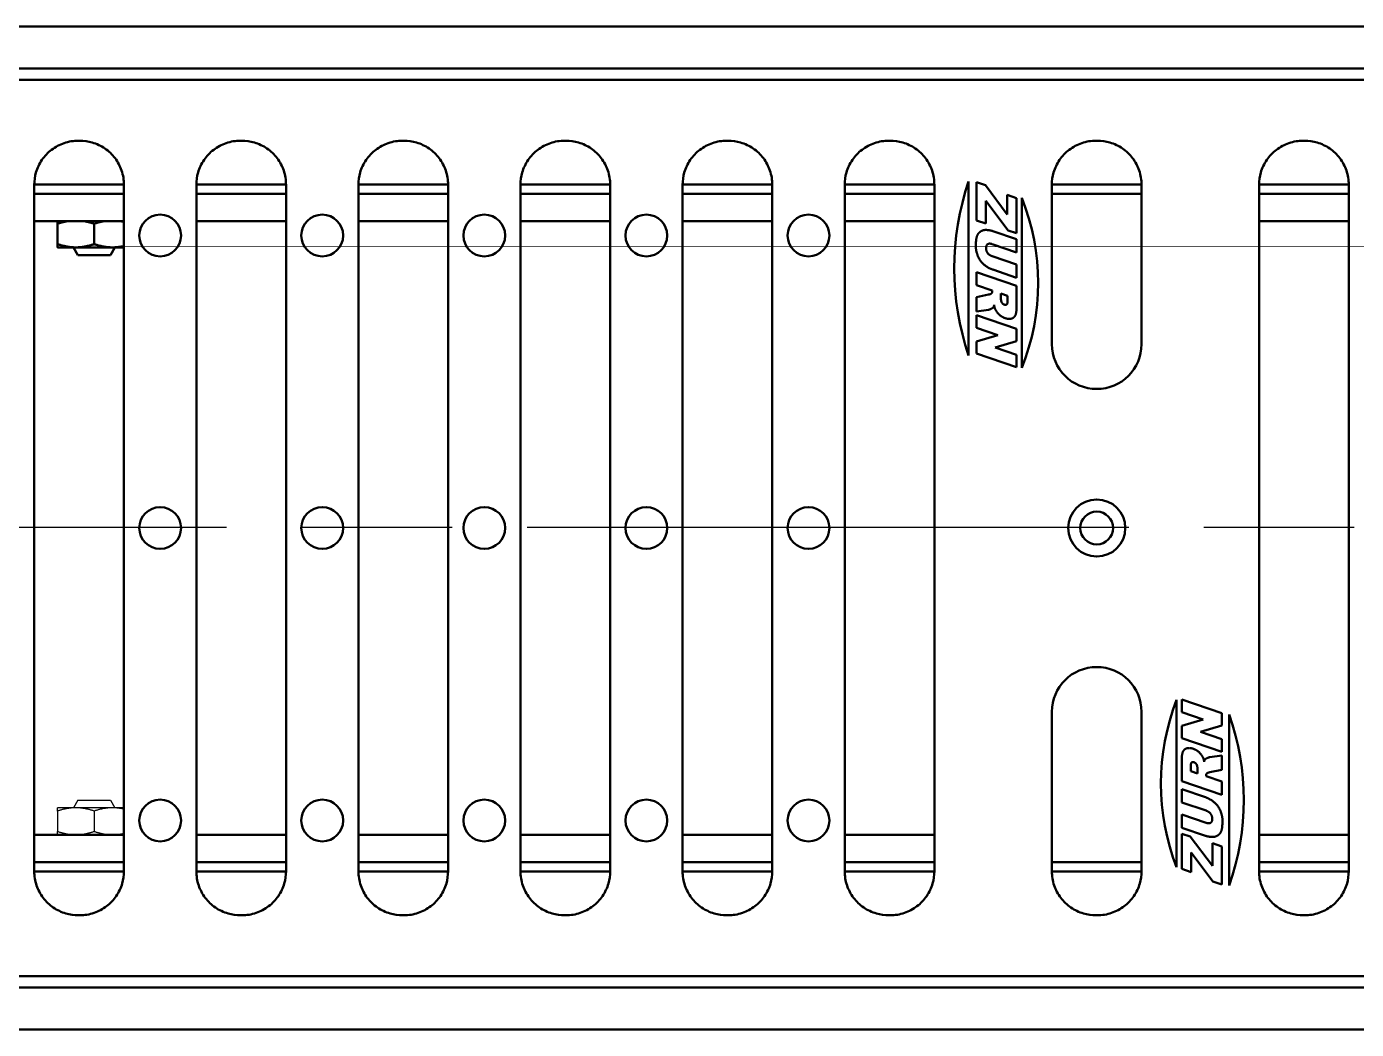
# Model space of a CAD drawing. Header units: inches. Extents: x 0 to 153, y -2 to 31.
# Drawn here: x 113.67 to 121.63, y 21.69 to 27.69 of the extents above; entities that cross this region are included whole.
import ezdxf

# ---------------------------------------------------------------- set-up
doc = ezdxf.new("R2010")
doc.units = ezdxf.units.IN
doc.header["$LTSCALE"] = 8
doc.header["$MEASUREMENT"] = 0
doc.linetypes.add('CHAIN', pattern=[0.7087, 0.4724, -0.0591, 0.1181, -0.0591])
for name, color, linetype, lineweight in [('Centerline (ANSI)', 7, 'Continuous', 25), ('grate', 30, 'Continuous', 50), ('hardware', 250, 'Continuous', 25), ('Visible (ANSI)', 7, 'Continuous', 50)]:
    doc.layers.add(name, color=color, linetype=linetype, lineweight=lineweight)

msp = doc.modelspace()

# ---------------------------------------------------------------- linework, layer by layer
at = {"layer": 'Centerline (ANSI)', "color": 7, "linetype": 'CHAIN', "ltscale": 0.952448}
msp.add_line((152.668767, 24.694935), (26.577349, 24.694935), dxfattribs=at)
at = {"layer": 'grate', "color": 7}
for p, q in [((130.031841, 27.373388), (110.122537, 27.373388)), ((113.991045, 27.009606), (113.983332, 27.009606)), ((114.961045, 27.009606), (114.953332, 27.009606)), ((115.931045, 27.009606), (115.923332, 27.009606)), ((116.901045, 27.009606), (116.893332, 27.009606)), ((117.871045, 27.009606), (117.863332, 27.009606)), ((118.841045, 27.009606), (118.833332, 27.009606)), ((120.081045, 27.009606), (120.073332, 27.009606)), ((121.321045, 27.009606), (121.313332, 27.009606)), ((113.71887, 22.638828), (113.71887, 26.746042)), ((114.255507, 22.638828), (114.255507, 26.746042)), ((114.68887, 22.638828), (114.68887, 26.746042)), ((115.225507, 22.638828), (115.225507, 26.746042)), ((115.65887, 22.638828), (115.65887, 26.746042)), ((116.195507, 22.638828), (116.195507, 26.746042)), ((116.62887, 22.638828), (116.62887, 26.746042)), ((117.165507, 22.638828), (117.165507, 26.746042)), ((117.59887, 22.638828), (117.59887, 26.746042)), ((118.135507, 22.638828), (118.135507, 26.746042)), ((118.56887, 22.638828), (118.56887, 26.746042)), ((119.105507, 22.638828), (119.105507, 26.746042)), ((119.310498, 26.766542), (119.310498, 25.725123)), ((119.357731, 26.532954), (119.357731, 26.761045)), ((119.357731, 26.761045), (119.41086, 26.742954)), ((119.41086, 26.742954), (119.541395, 26.568908)), ((119.80887, 25.792435), (119.80887, 26.746042)), ((120.345507, 26.746042), (120.345507, 25.792435)), ((121.04887, 26.746042), (121.04887, 22.638828)), ((121.585507, 26.746042), (121.585507, 22.638828)), ((119.541395, 26.568908), (119.541395, 26.685931)), ((119.541395, 26.685931), (119.597731, 26.666694)), ((119.597731, 26.666694), (119.597731, 26.456007)), ((119.628581, 25.649766), (119.628581, 26.667821)), ((119.546662, 26.473412), (119.414525, 26.64929)), ((119.414525, 26.64929), (119.414525, 26.513717)), ((113.858189, 26.390995), (113.858189, 26.512874)), ((114.077189, 26.390995), (114.077189, 26.512874)), ((119.414525, 26.513717), (119.357731, 26.532954)), ((119.455517, 26.468832), (119.597731, 26.420282)), ((119.597731, 26.456007), (119.546662, 26.473412)), ((113.858189, 26.371435), (113.967689, 26.371435)), ((113.979334, 26.324935), (113.954165, 26.371435)), ((113.967689, 26.371435), (114.186689, 26.371435)), ((114.175204, 26.324935), (114.200372, 26.371435)), ((114.186689, 26.371435), (114.255507, 26.371435)), ((119.597731, 26.341503), (119.452311, 26.390969)), ((119.597731, 26.420282), (119.597731, 26.341503)), ((114.175204, 26.324935), (113.979334, 26.324935)), ((119.452311, 26.318145), (119.597731, 26.268679)), ((119.597731, 26.268679), (119.597731, 26.1899)), ((119.357731, 26.144786), (119.357731, 26.224022)), ((119.357731, 26.224022), (119.597731, 26.142267)), ((119.597731, 26.1899), (119.455517, 26.23845)), ((119.452311, 26.112496), (119.357731, 26.144786)), ((119.452311, 26.109748), (119.452311, 26.112496)), ((119.597731, 26.142267), (119.597731, 26.018603)), ((119.357731, 26.074481), (119.428952, 26.088679)), ((119.357731, 25.987458), (119.357731, 26.074481)), ((119.502922, 26.09532), (119.543914, 26.081351)), ((119.502922, 26.068297), (119.502922, 26.09532)), ((119.543914, 26.081351), (119.543914, 26.052954)), ((119.428723, 25.99845), (119.357731, 25.987458)), ((119.357731, 25.890816), (119.357731, 25.965473)), ((119.357731, 25.965473), (119.597731, 25.883717)), ((119.485975, 25.847076), (119.357731, 25.890816)), ((119.597731, 25.883717), (119.597731, 25.811122)), ((119.357731, 25.808832), (119.485975, 25.847076)), ((119.357731, 25.735549), (119.357731, 25.808832)), ((119.597731, 25.811122), (119.469028, 25.772648)), ((119.597731, 25.653793), (119.357731, 25.735549)), ((119.469028, 25.772648), (119.597731, 25.728679)), ((119.597731, 25.728679), (119.597731, 25.653793)), ((120.555159, 23.663596), (120.555159, 22.662908)), ((120.586009, 23.590854), (120.586009, 23.66574)), ((120.586009, 23.66574), (120.826009, 23.583984)), ((119.80887, 22.638828), (119.80887, 23.592435)), ((120.345507, 23.592435), (120.345507, 22.638828)), ((120.714712, 23.546885), (120.586009, 23.590854)), ((120.826009, 23.583984), (120.826009, 23.510701)), ((120.869831, 22.552991), (120.869831, 23.577216)), ((120.586009, 23.508411), (120.714712, 23.546885)), ((120.586009, 23.435816), (120.586009, 23.508411)), ((120.826009, 23.510701), (120.697765, 23.472457)), ((120.826009, 23.35406), (120.586009, 23.435816)), ((120.697765, 23.472457), (120.826009, 23.428717)), ((120.826009, 23.428717), (120.826009, 23.35406)), ((120.755017, 23.321083), (120.826009, 23.332075)), ((120.826009, 23.332075), (120.826009, 23.245052)), ((120.586009, 23.177266), (120.586009, 23.30093)), ((120.639826, 23.238182), (120.639826, 23.266579)), ((120.680819, 23.251236), (120.680819, 23.224213)), ((120.826009, 23.245052), (120.754788, 23.230854)), ((120.826009, 23.095511), (120.586009, 23.177266)), ((120.680819, 23.224213), (120.639826, 23.238182)), ((120.731429, 23.209785), (120.731429, 23.207037)), ((120.731429, 23.207037), (120.826009, 23.174747)), ((120.826009, 23.174747), (120.826009, 23.095511)), ((120.586009, 23.129633), (120.728223, 23.081083)), ((120.586009, 23.050854), (120.586009, 23.129633)), ((120.731429, 23.001388), (120.586009, 23.050854)), ((120.586009, 22.899251), (120.586009, 22.97803)), ((120.586009, 22.97803), (120.731429, 22.928564)), ((120.728223, 22.850701), (120.586009, 22.899251)), ((120.586009, 22.863526), (120.637078, 22.846121)), ((120.586009, 22.652839), (120.586009, 22.863526)), ((120.637078, 22.846121), (120.769216, 22.670243)), ((120.769216, 22.670243), (120.769216, 22.805816)), ((120.769216, 22.805816), (120.826009, 22.786579)), ((120.826009, 22.786579), (120.826009, 22.558488)), ((120.77288, 22.576579), (120.642345, 22.750625)), ((120.642345, 22.750625), (120.642345, 22.633602)), ((120.642345, 22.633602), (120.586009, 22.652839)), ((120.826009, 22.558488), (120.77288, 22.576579)), ((113.983332, 22.375264), (113.991045, 22.375264)), ((114.953332, 22.375264), (114.961045, 22.375264)), ((115.923332, 22.375264), (115.931045, 22.375264)), ((116.893332, 22.375264), (116.901045, 22.375264)), ((117.863332, 22.375264), (117.871045, 22.375264)), ((118.833332, 22.375264), (118.841045, 22.375264)), ((120.073332, 22.375264), (120.081045, 22.375264)), ((121.313332, 22.375264), (121.321045, 22.375264)), ((110.122537, 22.011481), (130.031841, 22.011481))]:
    msp.add_line(p, q, dxfattribs=at)
for centre, radius in [((114.472175, 26.442435), 0.125), ((115.442175, 26.442435), 0.125), ((116.412175, 26.442435), 0.125), ((117.382175, 26.442435), 0.125), ((118.352175, 26.442435), 0.125), ((120.077189, 24.692435), 0.170818), ((114.472175, 24.692435), 0.125), ((115.442175, 24.692435), 0.125), ((116.412175, 24.692435), 0.125), ((117.382175, 24.692435), 0.125), ((118.352175, 24.692435), 0.125), ((120.077189, 24.692435), 0.098), ((114.472175, 22.942435), 0.125), ((115.442175, 22.942435), 0.125), ((116.412175, 22.942435), 0.125), ((117.382175, 22.942435), 0.125), ((118.352175, 22.942435), 0.125)]:
    msp.add_circle(centre, radius, dxfattribs=at)
for centre, radius, start, end in [((120.853563, 26.245832), 1.628553, 161.3529587, 198.6470413), ((118.365605, 26.158794), 1.361696, 338.0486904, 21.9513096), ((120.077189, 25.792435), 0.268318, 180, 0), ((120.077189, 23.592435), 0.268318, 0, 180), ((121.849177, 23.163252), 1.387381, 158.86054, 201.13946), ((119.424092, 23.065104), 1.53376, 340.4947408, 19.5052592)]:
    msp.add_arc(centre, radius, start, end, dxfattribs=at)
for points, knots in [([(113.983332, 27.009606), (113.954413, 27.009606), (113.925114, 27.004791), (113.870949, 26.986411), (113.845321, 26.972814), (113.800451, 26.938736), (113.780603, 26.917882), (113.749005, 26.871661), (113.736822, 26.845745), (113.722346, 26.795332), (113.71887, 26.770569), (113.71887, 26.746042)], [0, 0, 0, 0, 0.2203681, 0.2203681, 0.43584837, 0.43584837, 0.64971102, 0.64971102, 0.86248458, 0.86248458, 1.04938288, 1.04938288, 1.04938288, 1.04938288]), ([(114.255507, 26.746042), (114.255507, 26.774668), (114.25074, 26.803667), (114.232554, 26.857304), (114.2191, 26.88269), (114.185347, 26.927274), (114.164655, 26.947047), (114.118662, 26.978725), (114.092789, 26.991016), (114.041763, 27.005963), (114.016278, 27.009606), (113.991045, 27.009606)], [0, 0, 0, 0, 0.21813048, 0.21813048, 0.43156713, 0.43156713, 0.64423593, 0.64423593, 0.85712066, 0.85712066, 1.04939517, 1.04939517, 1.04939517, 1.04939517]), ([(114.953332, 27.009606), (114.924413, 27.009606), (114.895114, 27.004791), (114.840949, 26.986411), (114.815321, 26.972814), (114.770451, 26.938736), (114.750603, 26.917882), (114.719005, 26.871661), (114.706822, 26.845745), (114.692346, 26.795332), (114.68887, 26.770569), (114.68887, 26.746042)], [0, 0, 0, 0, 0.2203681, 0.2203681, 0.43584837, 0.43584837, 0.64971102, 0.64971102, 0.86248458, 0.86248458, 1.04938288, 1.04938288, 1.04938288, 1.04938288]), ([(115.225507, 26.746042), (115.225507, 26.774668), (115.22074, 26.803667), (115.202554, 26.857304), (115.1891, 26.88269), (115.155347, 26.927274), (115.134655, 26.947047), (115.088662, 26.978725), (115.062789, 26.991016), (115.011763, 27.005963), (114.986278, 27.009606), (114.961045, 27.009606)], [0, 0, 0, 0, 0.21813048, 0.21813048, 0.43156713, 0.43156713, 0.64423593, 0.64423593, 0.85712066, 0.85712066, 1.04939517, 1.04939517, 1.04939517, 1.04939517]), ([(115.923332, 27.009606), (115.894413, 27.009606), (115.865114, 27.004791), (115.810949, 26.986411), (115.785321, 26.972814), (115.740451, 26.938736), (115.720603, 26.917882), (115.689005, 26.871661), (115.676822, 26.845745), (115.662346, 26.795332), (115.65887, 26.770569), (115.65887, 26.746042)], [0, 0, 0, 0, 0.2203681, 0.2203681, 0.43584837, 0.43584837, 0.64971102, 0.64971102, 0.86248458, 0.86248458, 1.04938288, 1.04938288, 1.04938288, 1.04938288]), ([(116.195507, 26.746042), (116.195507, 26.774668), (116.19074, 26.803667), (116.172554, 26.857304), (116.1591, 26.88269), (116.125347, 26.927274), (116.104655, 26.947047), (116.058662, 26.978725), (116.032789, 26.991016), (115.981763, 27.005963), (115.956278, 27.009606), (115.931045, 27.009606)], [0, 0, 0, 0, 0.21813048, 0.21813048, 0.43156713, 0.43156713, 0.64423593, 0.64423593, 0.85712066, 0.85712066, 1.04939517, 1.04939517, 1.04939517, 1.04939517]), ([(116.893332, 27.009606), (116.864413, 27.009606), (116.835114, 27.004791), (116.780949, 26.986411), (116.755321, 26.972814), (116.710451, 26.938736), (116.690603, 26.917882), (116.659005, 26.871661), (116.646822, 26.845745), (116.632346, 26.795332), (116.62887, 26.770569), (116.62887, 26.746042)], [0, 0, 0, 0, 0.2203681, 0.2203681, 0.43584837, 0.43584837, 0.64971102, 0.64971102, 0.86248458, 0.86248458, 1.04938288, 1.04938288, 1.04938288, 1.04938288]), ([(117.165507, 26.746042), (117.165507, 26.774668), (117.16074, 26.803667), (117.142554, 26.857304), (117.1291, 26.88269), (117.095347, 26.927274), (117.074655, 26.947047), (117.028662, 26.978725), (117.002789, 26.991016), (116.951763, 27.005963), (116.926278, 27.009606), (116.901045, 27.009606)], [0, 0, 0, 0, 0.21813048, 0.21813048, 0.43156713, 0.43156713, 0.64423593, 0.64423593, 0.85712066, 0.85712066, 1.04939517, 1.04939517, 1.04939517, 1.04939517]), ([(117.863332, 27.009606), (117.834413, 27.009606), (117.805114, 27.004791), (117.750949, 26.986411), (117.725321, 26.972814), (117.680451, 26.938736), (117.660603, 26.917882), (117.629005, 26.871661), (117.616822, 26.845745), (117.602346, 26.795332), (117.59887, 26.770569), (117.59887, 26.746042)], [0, 0, 0, 0, 0.2203681, 0.2203681, 0.43584837, 0.43584837, 0.64971102, 0.64971102, 0.86248458, 0.86248458, 1.04938288, 1.04938288, 1.04938288, 1.04938288]), ([(118.135507, 26.746042), (118.135507, 26.774668), (118.13074, 26.803667), (118.112554, 26.857304), (118.0991, 26.88269), (118.065347, 26.927274), (118.044655, 26.947047), (117.998662, 26.978725), (117.972789, 26.991016), (117.921763, 27.005963), (117.896278, 27.009606), (117.871045, 27.009606)], [0, 0, 0, 0, 0.21813048, 0.21813048, 0.43156713, 0.43156713, 0.64423593, 0.64423593, 0.85712066, 0.85712066, 1.04939517, 1.04939517, 1.04939517, 1.04939517]), ([(118.833332, 27.009606), (118.804413, 27.009606), (118.775114, 27.004791), (118.720949, 26.986411), (118.695321, 26.972814), (118.650451, 26.938736), (118.630603, 26.917882), (118.599005, 26.871661), (118.586822, 26.845745), (118.572346, 26.795332), (118.56887, 26.770569), (118.56887, 26.746042)], [0, 0, 0, 0, 0.2203681, 0.2203681, 0.43584837, 0.43584837, 0.64971102, 0.64971102, 0.86248458, 0.86248458, 1.04938288, 1.04938288, 1.04938288, 1.04938288]), ([(119.105507, 26.746042), (119.105507, 26.774668), (119.10074, 26.803667), (119.082554, 26.857304), (119.0691, 26.88269), (119.035347, 26.927274), (119.014655, 26.947047), (118.968662, 26.978725), (118.942789, 26.991016), (118.891763, 27.005963), (118.866278, 27.009606), (118.841045, 27.009606)], [0, 0, 0, 0, 0.21813048, 0.21813048, 0.43156713, 0.43156713, 0.64423593, 0.64423593, 0.85712066, 0.85712066, 1.04939517, 1.04939517, 1.04939517, 1.04939517]), ([(120.073332, 27.009606), (120.044413, 27.009606), (120.015114, 27.004791), (119.960949, 26.986411), (119.935321, 26.972814), (119.890451, 26.938736), (119.870603, 26.917882), (119.839005, 26.871661), (119.826822, 26.845745), (119.812346, 26.795332), (119.80887, 26.770569), (119.80887, 26.746042)], [0, 0, 0, 0, 0.2203681, 0.2203681, 0.43584837, 0.43584837, 0.64971102, 0.64971102, 0.86248458, 0.86248458, 1.04938288, 1.04938288, 1.04938288, 1.04938288]), ([(120.345507, 26.746042), (120.345507, 26.774668), (120.34074, 26.803667), (120.322554, 26.857304), (120.3091, 26.88269), (120.275347, 26.927274), (120.254655, 26.947047), (120.208662, 26.978725), (120.182789, 26.991016), (120.131763, 27.005963), (120.106278, 27.009606), (120.081045, 27.009606)], [0, 0, 0, 0, 0.21813048, 0.21813048, 0.43156713, 0.43156713, 0.64423593, 0.64423593, 0.85712066, 0.85712066, 1.04939517, 1.04939517, 1.04939517, 1.04939517]), ([(121.313332, 27.009606), (121.284413, 27.009606), (121.255114, 27.004791), (121.200949, 26.986411), (121.175321, 26.972814), (121.130451, 26.938736), (121.110603, 26.917882), (121.079005, 26.871661), (121.066822, 26.845745), (121.052346, 26.795332), (121.04887, 26.770569), (121.04887, 26.746042)], [0, 0, 0, 0, 0.2203681, 0.2203681, 0.43584837, 0.43584837, 0.64971102, 0.64971102, 0.86248458, 0.86248458, 1.04938288, 1.04938288, 1.04938288, 1.04938288]), ([(121.585507, 26.746042), (121.585507, 26.774668), (121.58074, 26.803667), (121.562554, 26.857304), (121.5491, 26.88269), (121.515347, 26.927274), (121.494655, 26.947047), (121.448662, 26.978725), (121.422789, 26.991016), (121.371763, 27.005963), (121.346278, 27.009606), (121.321045, 27.009606)], [0, 0, 0, 0, 0.21813048, 0.21813048, 0.43156713, 0.43156713, 0.64423593, 0.64423593, 0.85712066, 0.85712066, 1.04939517, 1.04939517, 1.04939517, 1.04939517]), ([(113.71887, 22.638828), (113.71887, 22.610202), (113.723638, 22.581202), (113.741824, 22.527565), (113.755277, 22.502179), (113.78903, 22.457595), (113.809723, 22.437822), (113.855716, 22.406144), (113.881588, 22.393854), (113.932614, 22.378906), (113.9581, 22.375264), (113.983332, 22.375264)], [0, 0, 0, 0, 0.21813048, 0.21813048, 0.43156713, 0.43156713, 0.64423593, 0.64423593, 0.85712066, 0.85712066, 1.04939517, 1.04939517, 1.04939517, 1.04939517]), ([(113.991045, 22.375264), (114.019965, 22.375264), (114.049263, 22.380079), (114.103428, 22.398458), (114.129056, 22.412055), (114.173926, 22.446133), (114.193775, 22.466988), (114.225372, 22.513208), (114.237556, 22.539124), (114.252032, 22.589537), (114.255507, 22.6143), (114.255507, 22.638828)], [0, 0, 0, 0, 0.2203681, 0.2203681, 0.43584837, 0.43584837, 0.64971102, 0.64971102, 0.86248458, 0.86248458, 1.04938288, 1.04938288, 1.04938288, 1.04938288]), ([(114.68887, 22.638828), (114.68887, 22.610202), (114.693638, 22.581202), (114.711824, 22.527565), (114.725277, 22.502179), (114.75903, 22.457595), (114.779723, 22.437822), (114.825716, 22.406144), (114.851588, 22.393854), (114.902614, 22.378906), (114.9281, 22.375264), (114.953332, 22.375264)], [0, 0, 0, 0, 0.21813048, 0.21813048, 0.43156713, 0.43156713, 0.64423593, 0.64423593, 0.85712066, 0.85712066, 1.04939517, 1.04939517, 1.04939517, 1.04939517]), ([(114.961045, 22.375264), (114.989965, 22.375264), (115.019263, 22.380079), (115.073428, 22.398458), (115.099056, 22.412055), (115.143926, 22.446133), (115.163775, 22.466988), (115.195372, 22.513208), (115.207556, 22.539124), (115.222032, 22.589537), (115.225507, 22.6143), (115.225507, 22.638828)], [0, 0, 0, 0, 0.2203681, 0.2203681, 0.43584837, 0.43584837, 0.64971102, 0.64971102, 0.86248458, 0.86248458, 1.04938288, 1.04938288, 1.04938288, 1.04938288]), ([(115.65887, 22.638828), (115.65887, 22.610202), (115.663638, 22.581202), (115.681824, 22.527565), (115.695277, 22.502179), (115.72903, 22.457595), (115.749723, 22.437822), (115.795716, 22.406144), (115.821588, 22.393854), (115.872614, 22.378906), (115.8981, 22.375264), (115.923332, 22.375264)], [0, 0, 0, 0, 0.21813048, 0.21813048, 0.43156713, 0.43156713, 0.64423593, 0.64423593, 0.85712066, 0.85712066, 1.04939517, 1.04939517, 1.04939517, 1.04939517]), ([(115.931045, 22.375264), (115.959965, 22.375264), (115.989263, 22.380079), (116.043428, 22.398458), (116.069056, 22.412055), (116.113926, 22.446133), (116.133775, 22.466988), (116.165372, 22.513208), (116.177556, 22.539124), (116.192032, 22.589537), (116.195507, 22.6143), (116.195507, 22.638828)], [0, 0, 0, 0, 0.2203681, 0.2203681, 0.43584837, 0.43584837, 0.64971102, 0.64971102, 0.86248458, 0.86248458, 1.04938288, 1.04938288, 1.04938288, 1.04938288]), ([(116.62887, 22.638828), (116.62887, 22.610202), (116.633638, 22.581202), (116.651824, 22.527565), (116.665277, 22.502179), (116.69903, 22.457595), (116.719723, 22.437822), (116.765716, 22.406144), (116.791588, 22.393854), (116.842614, 22.378906), (116.8681, 22.375264), (116.893332, 22.375264)], [0, 0, 0, 0, 0.21813048, 0.21813048, 0.43156713, 0.43156713, 0.64423593, 0.64423593, 0.85712066, 0.85712066, 1.04939517, 1.04939517, 1.04939517, 1.04939517]), ([(116.901045, 22.375264), (116.929965, 22.375264), (116.959263, 22.380079), (117.013428, 22.398458), (117.039056, 22.412055), (117.083926, 22.446133), (117.103775, 22.466988), (117.135372, 22.513208), (117.147556, 22.539124), (117.162032, 22.589537), (117.165507, 22.6143), (117.165507, 22.638828)], [0, 0, 0, 0, 0.2203681, 0.2203681, 0.43584837, 0.43584837, 0.64971102, 0.64971102, 0.86248458, 0.86248458, 1.04938288, 1.04938288, 1.04938288, 1.04938288]), ([(117.59887, 22.638828), (117.59887, 22.610202), (117.603638, 22.581202), (117.621824, 22.527565), (117.635277, 22.502179), (117.66903, 22.457595), (117.689723, 22.437822), (117.735716, 22.406144), (117.761588, 22.393854), (117.812614, 22.378906), (117.8381, 22.375264), (117.863332, 22.375264)], [0, 0, 0, 0, 0.21813048, 0.21813048, 0.43156713, 0.43156713, 0.64423593, 0.64423593, 0.85712066, 0.85712066, 1.04939517, 1.04939517, 1.04939517, 1.04939517]), ([(117.871045, 22.375264), (117.899965, 22.375264), (117.929263, 22.380079), (117.983428, 22.398458), (118.009056, 22.412055), (118.053926, 22.446133), (118.073775, 22.466988), (118.105372, 22.513208), (118.117556, 22.539124), (118.132032, 22.589537), (118.135507, 22.6143), (118.135507, 22.638828)], [0, 0, 0, 0, 0.2203681, 0.2203681, 0.43584837, 0.43584837, 0.64971102, 0.64971102, 0.86248458, 0.86248458, 1.04938288, 1.04938288, 1.04938288, 1.04938288]), ([(118.56887, 22.638828), (118.56887, 22.610202), (118.573638, 22.581202), (118.591824, 22.527565), (118.605277, 22.502179), (118.63903, 22.457595), (118.659723, 22.437822), (118.705716, 22.406144), (118.731588, 22.393854), (118.782614, 22.378906), (118.8081, 22.375264), (118.833332, 22.375264)], [0, 0, 0, 0, 0.21813048, 0.21813048, 0.43156713, 0.43156713, 0.64423593, 0.64423593, 0.85712066, 0.85712066, 1.04939517, 1.04939517, 1.04939517, 1.04939517]), ([(118.841045, 22.375264), (118.869965, 22.375264), (118.899263, 22.380079), (118.953428, 22.398458), (118.979056, 22.412055), (119.023926, 22.446133), (119.043775, 22.466988), (119.075372, 22.513208), (119.087556, 22.539124), (119.102032, 22.589537), (119.105507, 22.6143), (119.105507, 22.638828)], [0, 0, 0, 0, 0.2203681, 0.2203681, 0.43584837, 0.43584837, 0.64971102, 0.64971102, 0.86248458, 0.86248458, 1.04938288, 1.04938288, 1.04938288, 1.04938288]), ([(119.80887, 22.638828), (119.80887, 22.610202), (119.813638, 22.581202), (119.831824, 22.527565), (119.845277, 22.502179), (119.87903, 22.457595), (119.899723, 22.437822), (119.945716, 22.406144), (119.971588, 22.393854), (120.022614, 22.378906), (120.0481, 22.375264), (120.073332, 22.375264)], [0, 0, 0, 0, 0.21813048, 0.21813048, 0.43156713, 0.43156713, 0.64423593, 0.64423593, 0.85712066, 0.85712066, 1.04939517, 1.04939517, 1.04939517, 1.04939517]), ([(120.081045, 22.375264), (120.109965, 22.375264), (120.139263, 22.380079), (120.193428, 22.398458), (120.219056, 22.412055), (120.263926, 22.446133), (120.283775, 22.466988), (120.315372, 22.513208), (120.327556, 22.539124), (120.342032, 22.589537), (120.345507, 22.6143), (120.345507, 22.638828)], [0, 0, 0, 0, 0.2203681, 0.2203681, 0.43584837, 0.43584837, 0.64971102, 0.64971102, 0.86248458, 0.86248458, 1.04938288, 1.04938288, 1.04938288, 1.04938288]), ([(121.04887, 22.638828), (121.04887, 22.610202), (121.053638, 22.581202), (121.071824, 22.527565), (121.085277, 22.502179), (121.11903, 22.457595), (121.139723, 22.437822), (121.185716, 22.406144), (121.211588, 22.393854), (121.262614, 22.378906), (121.2881, 22.375264), (121.313332, 22.375264)], [0, 0, 0, 0, 0.21813048, 0.21813048, 0.43156713, 0.43156713, 0.64423593, 0.64423593, 0.85712066, 0.85712066, 1.04939517, 1.04939517, 1.04939517, 1.04939517]), ([(121.321045, 22.375264), (121.349965, 22.375264), (121.379263, 22.380079), (121.433428, 22.398458), (121.459056, 22.412055), (121.503926, 22.446133), (121.523775, 22.466988), (121.555372, 22.513208), (121.567556, 22.539124), (121.582032, 22.589537), (121.585507, 22.6143), (121.585507, 22.638828)], [0, 0, 0, 0, 0.2203681, 0.2203681, 0.43584837, 0.43584837, 0.64971102, 0.64971102, 0.86248458, 0.86248458, 1.04938288, 1.04938288, 1.04938288, 1.04938288])]:
    msp.add_open_spline(points, degree=3, knots=knots, dxfattribs=at)
for points, weights in [([(113.913826, 26.527435), (113.887468, 26.522634), (113.858189, 26.512874)], [1.01896927496, 1.01858415614, 1]), ([(113.858189, 26.512874), (113.858189, 26.522634), (113.858189, 26.527435)], [1, 1.01858415614, 1.01896927496]), ([(114.077189, 26.512874), (114.04791, 26.522634), (114.021551, 26.527435)], [1, 1.01858415614, 1.01896927496]), ([(114.132826, 26.527435), (114.106468, 26.522634), (114.077189, 26.512874)], [1.01896927496, 1.01858415614, 1]), ([(113.858189, 26.390995), (113.91687, 26.371435), (113.967689, 26.371435)], [1, 1.0379548493, 1]), ([(113.858189, 26.371435), (113.858189, 26.371435), (113.858189, 26.390995)], [1, 1.0379548493, 1]), ([(113.967689, 26.371435), (114.018508, 26.371435), (114.077189, 26.390995)], [1, 1.0379548493, 1]), ([(114.077189, 26.390995), (114.13587, 26.371435), (114.186689, 26.371435)], [1, 1.0379548493, 1]), ([(114.186689, 26.371435), (114.220034, 26.371435), (114.255507, 26.379501)], [1, 1.02458366992, 1.01732124703])]:
    msp.add_rational_spline(points, weights, degree=2, dxfattribs=at)
for points in [[(119.353838, 26.382267), (119.353838, 26.3999), (119.358647, 26.439061), (119.373532, 26.46219), (119.400555, 26.476389), (119.414983, 26.475702)], [(119.414983, 26.475702), (119.437654, 26.474786), (119.455517, 26.468832)], [(119.361624, 26.332801), (119.353838, 26.352267), (119.353838, 26.382267)], [(119.452311, 26.390969), (119.434448, 26.397152), (119.414983, 26.384557), (119.414983, 26.367381)], [(119.414983, 26.367381), (119.414983, 26.350206), (119.434219, 26.324328), (119.452311, 26.318145)], [(119.455517, 26.23845), (119.434219, 26.245549), (119.396204, 26.271885), (119.367578, 26.310358), (119.361624, 26.332801)], [(119.447044, 26.095091), (119.452311, 26.100816), (119.452311, 26.109748)], [(119.428952, 26.088679), (119.443838, 26.091656), (119.447044, 26.095091)], [(119.463303, 26.027076), (119.462616, 26.016084), (119.458036, 26.011503)], [(119.470402, 26.000969), (119.464448, 26.012648), (119.463303, 26.027076)], [(119.505899, 26.049977), (119.502922, 26.063717), (119.502922, 26.068297)], [(119.523761, 26.029137), (119.51712, 26.031427), (119.507273, 26.042648), (119.505899, 26.049977)], [(119.543914, 26.052954), (119.543914, 26.034633), (119.533609, 26.025931), (119.523761, 26.029137)], [(119.458036, 26.011503), (119.45483, 26.008068), (119.435364, 25.999137), (119.428723, 25.99845)], [(119.529715, 25.947839), (119.509334, 25.954939), (119.479563, 25.982419), (119.470402, 26.000969)], [(119.597731, 26.018603), (119.597731, 25.98471), (119.585593, 25.951732), (119.552845, 25.940053), (119.529715, 25.947839)], [(120.586009, 23.30093), (120.586009, 23.334823), (120.598147, 23.367801), (120.630895, 23.37948), (120.654025, 23.371694)], [(120.654025, 23.371694), (120.674406, 23.364594), (120.704177, 23.337114), (120.713338, 23.318564)], [(120.713338, 23.318564), (120.719292, 23.306885), (120.720437, 23.292457)], [(120.725704, 23.30803), (120.72891, 23.311465), (120.748376, 23.320396), (120.755017, 23.321083)], [(120.639826, 23.266579), (120.639826, 23.2849), (120.650132, 23.293602), (120.659979, 23.290396)], [(120.659979, 23.290396), (120.66662, 23.288106), (120.676467, 23.276885), (120.677841, 23.269556)], [(120.677841, 23.269556), (120.680819, 23.255816), (120.680819, 23.251236)], [(120.720437, 23.292457), (120.721124, 23.303449), (120.725704, 23.30803)], [(120.736696, 23.224442), (120.731429, 23.218717), (120.731429, 23.209785)], [(120.754788, 23.230854), (120.739903, 23.227877), (120.736696, 23.224442)], [(120.728223, 23.081083), (120.749521, 23.073984), (120.787536, 23.047648), (120.816162, 23.009175), (120.822116, 22.986732)], [(120.768758, 22.952152), (120.768758, 22.969327), (120.749521, 22.995205), (120.731429, 23.001388)], [(120.731429, 22.928564), (120.749292, 22.922381), (120.768758, 22.934976), (120.768758, 22.952152)], [(120.829903, 22.937266), (120.829903, 22.919633), (120.825093, 22.880472), (120.810208, 22.857343), (120.783185, 22.843144), (120.768758, 22.843831)], [(120.822116, 22.986732), (120.829903, 22.967266), (120.829903, 22.937266)], [(120.768758, 22.843831), (120.746086, 22.844747), (120.728223, 22.850701)]]:
    msp.add_open_spline(points, degree=2, dxfattribs=at)
at = {"layer": 'hardware', "color": 7}
for p, q in [((113.967689, 23.018435), (113.858189, 23.018435)), ((113.979334, 23.064935), (113.954165, 23.018435)), ((114.186689, 23.018435), (113.967689, 23.018435)), ((113.979334, 23.064935), (114.175204, 23.064935)), ((114.175204, 23.064935), (114.200372, 23.018435)), ((114.255507, 23.018435), (114.186689, 23.018435)), ((113.858189, 22.998874), (113.858189, 22.876995)), ((114.077189, 22.998874), (114.077189, 22.876995))]:
    msp.add_line(p, q, dxfattribs=at)
for points, weights in [([(113.858189, 22.998874), (113.858189, 23.018435), (113.858189, 23.018435)], [1, 1.0379548493, 1]), ([(113.967689, 23.018435), (113.91687, 23.018435), (113.858189, 22.998874)], [1, 1.0379548493, 1]), ([(114.077189, 22.998874), (114.018508, 23.018435), (113.967689, 23.018435)], [1, 1.0379548493, 1]), ([(114.186689, 23.018435), (114.13587, 23.018435), (114.077189, 22.998874)], [1, 1.0379548493, 1]), ([(114.255507, 23.010368), (114.220034, 23.018435), (114.186689, 23.018435)], [1.01732124703, 1.02458366992, 1]), ([(113.858189, 22.876995), (113.91687, 22.857435), (113.967689, 22.857435)], [1, 1.0379548493, 1]), ([(113.858189, 22.857435), (113.858189, 22.857435), (113.858189, 22.876995)], [1, 1.0379548493, 1]), ([(113.967689, 22.857435), (114.018508, 22.857435), (114.077189, 22.876995)], [1, 1.0379548493, 1]), ([(114.077189, 22.876995), (114.13587, 22.857435), (114.186689, 22.857435)], [1, 1.0379548493, 1]), ([(114.186689, 22.857435), (114.220034, 22.857435), (114.255507, 22.865501)], [1, 1.02458366992, 1.01732124703])]:
    msp.add_rational_spline(points, weights, degree=2, dxfattribs=at)
at = {"layer": 'Visible (ANSI)', "color": 7}
for p, q in [((30.077189, 27.692435), (150.077189, 27.692435)), ((150.077189, 27.442435), (30.077189, 27.442435)), ((113.718874, 26.747435), (114.255503, 26.747435)), ((114.688874, 26.747435), (115.225503, 26.747435)), ((115.658874, 26.747435), (116.195503, 26.747435)), ((116.628874, 26.747435), (117.165503, 26.747435)), ((117.598874, 26.747435), (118.135503, 26.747435)), ((118.568874, 26.747435), (119.105503, 26.747435)), ((119.808874, 26.747435), (120.345503, 26.747435)), ((121.048874, 26.747435), (121.585503, 26.747435)), ((113.71887, 26.692435), (114.255507, 26.692435)), ((114.68887, 26.692435), (115.225507, 26.692435)), ((115.65887, 26.692435), (116.195507, 26.692435)), ((116.62887, 26.692435), (117.165507, 26.692435)), ((117.59887, 26.692435), (118.135507, 26.692435)), ((118.56887, 26.692435), (119.105507, 26.692435)), ((119.80887, 26.692435), (120.345507, 26.692435)), ((121.04887, 26.692435), (121.585507, 26.692435)), ((114.255507, 26.527435), (113.71887, 26.527435)), ((115.225507, 26.527435), (114.68887, 26.527435)), ((116.195507, 26.527435), (115.65887, 26.527435)), ((117.165507, 26.527435), (116.62887, 26.527435)), ((118.135507, 26.527435), (117.59887, 26.527435)), ((119.105507, 26.527435), (118.56887, 26.527435)), ((121.585507, 26.527435), (121.04887, 26.527435)), ((113.71887, 22.857435), (114.255507, 22.857435)), ((114.68887, 22.857435), (115.225507, 22.857435)), ((115.65887, 22.857435), (116.195507, 22.857435)), ((116.62887, 22.857435), (117.165507, 22.857435)), ((117.59887, 22.857435), (118.135507, 22.857435)), ((118.56887, 22.857435), (119.105507, 22.857435)), ((121.04887, 22.857435), (121.585507, 22.857435)), ((114.255507, 22.692435), (113.71887, 22.692435)), ((115.225507, 22.692435), (114.68887, 22.692435)), ((116.195507, 22.692435), (115.65887, 22.692435)), ((117.165507, 22.692435), (116.62887, 22.692435)), ((118.135507, 22.692435), (117.59887, 22.692435)), ((119.105507, 22.692435), (118.56887, 22.692435)), ((120.345507, 22.692435), (119.80887, 22.692435)), ((121.585507, 22.692435), (121.04887, 22.692435)), ((114.255503, 22.637435), (113.718874, 22.637435)), ((115.225503, 22.637435), (114.688874, 22.637435)), ((116.195503, 22.637435), (115.658874, 22.637435)), ((117.165503, 22.637435), (116.628874, 22.637435)), ((118.135503, 22.637435), (117.598874, 22.637435)), ((119.105503, 22.637435), (118.568874, 22.637435)), ((120.345503, 22.637435), (119.808874, 22.637435)), ((121.585503, 22.637435), (121.048874, 22.637435)), ((30.077189, 21.942435), (150.077189, 21.942435)), ((150.077189, 21.692435), (30.077189, 21.692435))]:
    msp.add_line(p, q, dxfattribs=at)
msp.add_rational_spline([(114.255507, 26.524368), (114.247943, 26.526088), (114.240551, 26.527435)], [1.01732124703, 1.01886124663, 1.01896927496], degree=2, dxfattribs=at)

doc.saveas('drawing.dxf')
